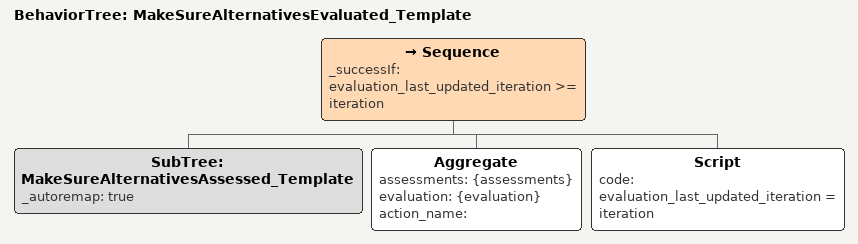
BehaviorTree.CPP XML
<?xml version="1.0" encoding="UTF-8"?>
<root BTCPP_format="4">
  <!-- Aggregate Meta -->
  <BehaviorTree ID="MakeSureAlternativesEvaluated_Template">
    <Sequence _successIf="evaluation_last_updated_iteration >= iteration">
      <SubTree ID="MakeSureAlternativesAssessed_Template" _autoremap="true" />
      <Aggregate assessments="{assessments}"
                 evaluation="{evaluation}"
                 action_name=""/>
      <Script code="evaluation_last_updated_iteration = iteration" />
    </Sequence>
  </BehaviorTree>
</root>
